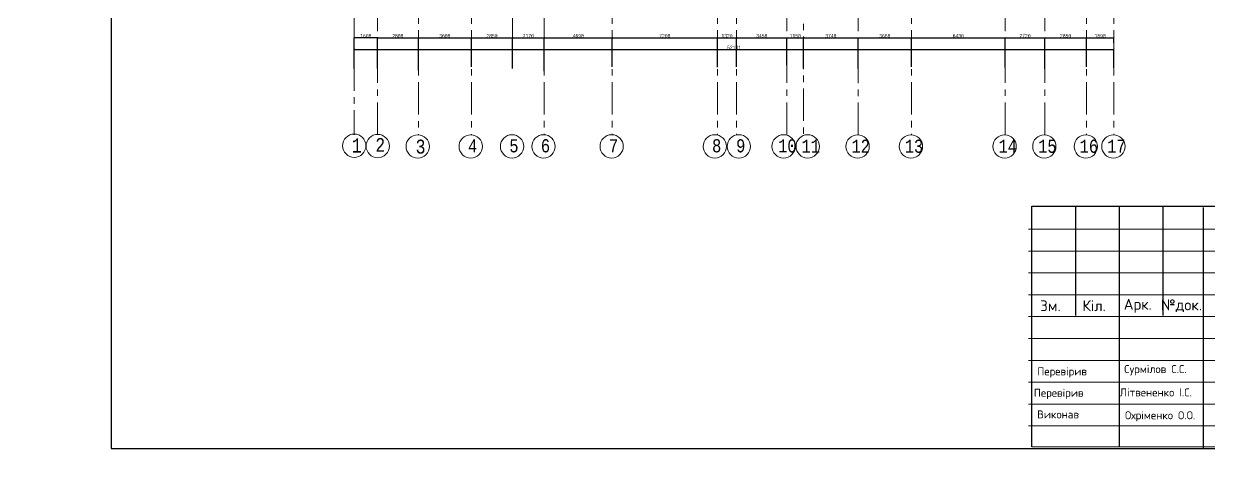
# Model space of a CAD drawing. Header units: millimetres. Extents: x -689206 to 4969298, y -1019800 to 703299.
# Drawn here: x 344949 to 426304, y -677850 to -647233 of the extents above; entities that cross this region are included whole.
import ezdxf

# ---------------------------------------------------------------- set-up
doc = ezdxf.new("R2010")
doc.units = ezdxf.units.MM
doc.linetypes.add('осеваяX2', pattern=[101.6, 63.5, -12.7, 12.7, -12.7])
doc.layers.add('внешняярамка', color=7, linetype='Continuous', lineweight=5, plot=False)
for name, color, linetype, lineweight in [('РАЗМЕРЫ', 7, 'Continuous', 9), ('стены', 7, 'Continuous', 20), ('Штамп', 7, 'Continuous', 5)]:
    doc.layers.add(name, color=color, linetype=linetype, lineweight=lineweight)
doc.styles.get("Standard").update_dxf_attribs({"font": 'arial.ttf'})
doc.styles.add('Аннотативный', font='isocteur.ttf', dxfattribs={"width": 0.7, "height": 250})
doc.dimstyles.new('Аннотативный', dxfattribs={"dimscale": 0, "dimtxt": 250, "dimasz": 100, "dimexe": 1.25, "dimexo": 0.625, "dimtad": 1, "dimdec": 0, "dimtxsty": 'Аннотативный', "dimblk": 'ARCHTICK', "dimcen": 2.5, "dimadec": 0, "dimazin": 0, "dimtfac": 1, "dimtdec": 0, "dimtmove": 0, "dimatfit": 3, "dimfxl": 1, "dimarcsym": 0})

# ---------------------------------------------------------------- blocks, each defined once
blk = doc.blocks.new('_ArchTick')
at = {"color": 0, "linetype": 'ByBlock', "const_width": 0.15}
blk.add_lwpolyline([(-0.5, -0.5), (0.5, 0.5)], dxfattribs=at)
blk = doc.blocks.new('*D3674')
at = {"layer": 'Defpoints', "color": 0, "lineweight": 20, "ltscale": 35, "transparency": 16777216}
for p in [(372029, -648190), (369218, -650312), (372029, -650439)]:
    blk.add_point(p, dxfattribs=at)
at = {"layer": 'РАЗМЕРЫ', "color": 0, "lineweight": -2, "ltscale": 35, "transparency": 16777216}
for p, q in [((369218, -650311), (369218, -648189)), ((369218, -648190), (372029, -648190)), ((372029, -650439), (372029, -648189))]:
    blk.add_line(p, q, dxfattribs=at)
at = {"layer": 'РАЗМЕРЫ', "color": 0, "lineweight": -2, "ltscale": 35, "transparency": 16777216, "xscale": 100, "yscale": 100, "zscale": 100, "rotation": 180}
blk.add_blockref('_ArchTick', (369218, -648190), dxfattribs=at)
at = {"layer": 'РАЗМЕРЫ', "color": 0, "lineweight": -2, "ltscale": 35, "transparency": 16777216, "xscale": 100, "yscale": 100, "zscale": 100}
blk.add_blockref('_ArchTick', (372029, -648190), dxfattribs=at)
at = {"layer": 'РАЗМЕРЫ', "color": 0, "lineweight": 5, "ltscale": 35, "transparency": 16777216, "insert": (370623, -648065), "char_height": 250, "attachment_point": 5, "style": 'Аннотативный'}
blk.add_mtext('2800', dxfattribs=at)
blk = doc.blocks.new('*D3675')
at = {"layer": 'Defpoints', "color": 0, "lineweight": 20, "ltscale": 35, "transparency": 16777216}
for p in [(375668, -648190), (372029, -650312), (375668, -650198)]:
    blk.add_point(p, dxfattribs=at)
at = {"layer": 'РАЗМЕРЫ', "color": 0, "lineweight": -2, "ltscale": 35, "transparency": 16777216}
for p, q in [((372029, -650311), (372029, -648189)), ((372029, -648190), (375668, -648190)), ((375668, -650197), (375668, -648189))]:
    blk.add_line(p, q, dxfattribs=at)
at = {"layer": 'РАЗМЕРЫ', "color": 0, "lineweight": -2, "ltscale": 35, "transparency": 16777216, "xscale": 100, "yscale": 100, "zscale": 100, "rotation": 180}
blk.add_blockref('_ArchTick', (372029, -648190), dxfattribs=at)
at = {"layer": 'РАЗМЕРЫ', "color": 0, "lineweight": -2, "ltscale": 35, "transparency": 16777216, "xscale": 100, "yscale": 100, "zscale": 100}
blk.add_blockref('_ArchTick', (375668, -648190), dxfattribs=at)
at = {"layer": 'РАЗМЕРЫ', "color": 0, "lineweight": 5, "ltscale": 35, "transparency": 16777216, "insert": (373848, -648065), "char_height": 250, "attachment_point": 5, "style": 'Аннотативный'}
blk.add_mtext('3600', dxfattribs=at)
blk = doc.blocks.new('*D3676')
at = {"layer": 'Defpoints', "color": 0, "lineweight": 20, "ltscale": 35, "transparency": 16777216}
for p in [(375668, -648190), (378493, -648190), (378493, -648190)]:
    blk.add_point(p, dxfattribs=at)
at = {"layer": 'РАЗМЕРЫ', "color": 0, "lineweight": -2, "ltscale": 35, "transparency": 16777216}
for p, q in [((375668, -648190), (375668, -648189)), ((375668, -648190), (378493, -648190)), ((378493, -648190), (378493, -648189))]:
    blk.add_line(p, q, dxfattribs=at)
at = {"layer": 'РАЗМЕРЫ', "color": 0, "lineweight": -2, "ltscale": 35, "transparency": 16777216, "xscale": 100, "yscale": 100, "zscale": 100, "rotation": 180}
blk.add_blockref('_ArchTick', (375668, -648190), dxfattribs=at)
at = {"layer": 'РАЗМЕРЫ', "color": 0, "lineweight": -2, "ltscale": 35, "transparency": 16777216, "xscale": 100, "yscale": 100, "zscale": 100}
blk.add_blockref('_ArchTick', (378493, -648190), dxfattribs=at)
at = {"layer": 'РАЗМЕРЫ', "color": 0, "lineweight": 5, "ltscale": 35, "transparency": 16777216, "insert": (377080, -648065), "char_height": 250, "attachment_point": 5, "style": 'Аннотативный'}
blk.add_mtext('2850', dxfattribs=at)
blk = doc.blocks.new('*D3677')
at = {"layer": 'Defpoints', "color": 0, "lineweight": 20, "ltscale": 35, "transparency": 16777216}
for p in [(380664, -648190), (378493, -650307), (380664, -650482)]:
    blk.add_point(p, dxfattribs=at)
at = {"layer": 'РАЗМЕРЫ', "color": 0, "lineweight": -2, "ltscale": 35, "transparency": 16777216}
for p, q in [((378493, -650306), (378493, -648189)), ((378493, -648190), (380664, -648190)), ((380664, -650481), (380664, -648189))]:
    blk.add_line(p, q, dxfattribs=at)
at = {"layer": 'РАЗМЕРЫ', "color": 0, "lineweight": -2, "ltscale": 35, "transparency": 16777216, "xscale": 100, "yscale": 100, "zscale": 100, "rotation": 180}
blk.add_blockref('_ArchTick', (378493, -648190), dxfattribs=at)
at = {"layer": 'РАЗМЕРЫ', "color": 0, "lineweight": -2, "ltscale": 35, "transparency": 16777216, "xscale": 100, "yscale": 100, "zscale": 100}
blk.add_blockref('_ArchTick', (380664, -648190), dxfattribs=at)
at = {"layer": 'РАЗМЕРЫ', "color": 0, "lineweight": 5, "ltscale": 35, "transparency": 16777216, "insert": (379578, -648065), "char_height": 250, "attachment_point": 5, "style": 'Аннотативный'}
blk.add_mtext('2170', dxfattribs=at)
blk = doc.blocks.new('*D3678')
at = {"layer": 'Defpoints', "color": 0, "lineweight": 20, "ltscale": 35, "transparency": 16777216}
for p in [(380664, -648190), (385338, -648190), (385338, -650198)]:
    blk.add_point(p, dxfattribs=at)
at = {"layer": 'РАЗМЕРЫ', "color": 0, "lineweight": -2, "ltscale": 35, "transparency": 16777216}
for p, q in [((380664, -648190), (380664, -648189)), ((380664, -648190), (385338, -648190)), ((385338, -650198), (385338, -648189))]:
    blk.add_line(p, q, dxfattribs=at)
at = {"layer": 'РАЗМЕРЫ', "color": 0, "lineweight": -2, "ltscale": 35, "transparency": 16777216, "xscale": 100, "yscale": 100, "zscale": 100, "rotation": 180}
blk.add_blockref('_ArchTick', (380664, -648190), dxfattribs=at)
at = {"layer": 'РАЗМЕРЫ', "color": 0, "lineweight": -2, "ltscale": 35, "transparency": 16777216, "xscale": 100, "yscale": 100, "zscale": 100}
blk.add_blockref('_ArchTick', (385338, -648190), dxfattribs=at)
at = {"layer": 'РАЗМЕРЫ', "color": 0, "lineweight": 5, "ltscale": 35, "transparency": 16777216, "insert": (383001, -648065), "char_height": 250, "attachment_point": 5, "style": 'Аннотативный'}
blk.add_mtext('4690', dxfattribs=at)
blk = doc.blocks.new('*D3679')
at = {"layer": 'Defpoints', "color": 0, "lineweight": 20, "ltscale": 35, "transparency": 16777216}
for p in [(385338, -648190), (392548, -648190), (392548, -650208)]:
    blk.add_point(p, dxfattribs=at)
at = {"layer": 'РАЗМЕРЫ', "color": 0, "lineweight": -2, "ltscale": 35, "transparency": 16777216}
for p, q in [((385338, -648190), (385338, -648189)), ((385338, -648190), (392548, -648190)), ((392548, -650207), (392548, -648189))]:
    blk.add_line(p, q, dxfattribs=at)
at = {"layer": 'РАЗМЕРЫ', "color": 0, "lineweight": -2, "ltscale": 35, "transparency": 16777216, "xscale": 100, "yscale": 100, "zscale": 100, "rotation": 180}
blk.add_blockref('_ArchTick', (385338, -648190), dxfattribs=at)
at = {"layer": 'РАЗМЕРЫ', "color": 0, "lineweight": -2, "ltscale": 35, "transparency": 16777216, "xscale": 100, "yscale": 100, "zscale": 100}
blk.add_blockref('_ArchTick', (392548, -648190), dxfattribs=at)
at = {"layer": 'РАЗМЕРЫ', "color": 0, "lineweight": 5, "ltscale": 35, "transparency": 16777216, "insert": (388943, -648065), "char_height": 250, "attachment_point": 5, "style": 'Аннотативный'}
blk.add_mtext('7200', dxfattribs=at)
blk = doc.blocks.new('*D3680')
at = {"layer": 'Defpoints', "color": 0, "lineweight": 20, "ltscale": 35, "transparency": 16777216}
for p in [(392548, -648190), (393868, -648190), (393868, -650193)]:
    blk.add_point(p, dxfattribs=at)
at = {"layer": 'РАЗМЕРЫ', "color": 0, "lineweight": -2, "ltscale": 35, "transparency": 16777216}
for p, q in [((392548, -648190), (392548, -648189)), ((392548, -648190), (393868, -648190)), ((393868, -650192), (393868, -648189))]:
    blk.add_line(p, q, dxfattribs=at)
at = {"layer": 'РАЗМЕРЫ', "color": 0, "lineweight": -2, "ltscale": 35, "transparency": 16777216, "xscale": 100, "yscale": 100, "zscale": 100, "rotation": 180}
blk.add_blockref('_ArchTick', (392548, -648190), dxfattribs=at)
at = {"layer": 'РАЗМЕРЫ', "color": 0, "lineweight": -2, "ltscale": 35, "transparency": 16777216, "xscale": 100, "yscale": 100, "zscale": 100}
blk.add_blockref('_ArchTick', (393868, -648190), dxfattribs=at)
at = {"layer": 'РАЗМЕРЫ', "color": 0, "lineweight": 5, "ltscale": 35, "transparency": 16777216, "insert": (393208, -648065), "char_height": 250, "attachment_point": 5, "style": 'Аннотативный'}
blk.add_mtext('1320', dxfattribs=at)
blk = doc.blocks.new('*D3681')
at = {"layer": 'Defpoints', "color": 0, "lineweight": 20, "ltscale": 35, "transparency": 16777216}
for p in [(393868, -648190), (397318, -648190), (397318, -650081)]:
    blk.add_point(p, dxfattribs=at)
at = {"layer": 'РАЗМЕРЫ', "color": 0, "lineweight": -2, "ltscale": 35, "transparency": 16777216}
for p, q in [((393868, -648190), (393868, -648189)), ((393868, -648190), (397318, -648190)), ((397318, -650080), (397318, -648189))]:
    blk.add_line(p, q, dxfattribs=at)
at = {"layer": 'РАЗМЕРЫ', "color": 0, "lineweight": -2, "ltscale": 35, "transparency": 16777216, "xscale": 100, "yscale": 100, "zscale": 100, "rotation": 180}
blk.add_blockref('_ArchTick', (393868, -648190), dxfattribs=at)
at = {"layer": 'РАЗМЕРЫ', "color": 0, "lineweight": -2, "ltscale": 35, "transparency": 16777216, "xscale": 100, "yscale": 100, "zscale": 100}
blk.add_blockref('_ArchTick', (397318, -648190), dxfattribs=at)
at = {"layer": 'РАЗМЕРЫ', "color": 0, "lineweight": 5, "ltscale": 35, "transparency": 16777216, "insert": (395593, -648065), "char_height": 250, "attachment_point": 5, "style": 'Аннотативный'}
blk.add_mtext('3450', dxfattribs=at)
blk = doc.blocks.new('*D3682')
at = {"layer": 'Defpoints', "color": 0, "lineweight": 20, "ltscale": 35, "transparency": 16777216}
for p in [(397318, -648190), (398468, -648190), (398468, -650306)]:
    blk.add_point(p, dxfattribs=at)
at = {"layer": 'РАЗМЕРЫ', "color": 0, "lineweight": -2, "ltscale": 35, "transparency": 16777216}
for p, q in [((397318, -648190), (397318, -648189)), ((397318, -648190), (398468, -648190)), ((398468, -650305), (398468, -648189))]:
    blk.add_line(p, q, dxfattribs=at)
at = {"layer": 'РАЗМЕРЫ', "color": 0, "lineweight": -2, "ltscale": 35, "transparency": 16777216, "xscale": 100, "yscale": 100, "zscale": 100, "rotation": 180}
blk.add_blockref('_ArchTick', (397318, -648190), dxfattribs=at)
at = {"layer": 'РАЗМЕРЫ', "color": 0, "lineweight": -2, "ltscale": 35, "transparency": 16777216, "xscale": 100, "yscale": 100, "zscale": 100}
blk.add_blockref('_ArchTick', (398468, -648190), dxfattribs=at)
at = {"layer": 'РАЗМЕРЫ', "color": 0, "lineweight": 5, "ltscale": 35, "transparency": 16777216, "insert": (397893, -648065), "char_height": 250, "attachment_point": 5, "style": 'Аннотативный'}
blk.add_mtext('1150', dxfattribs=at)
blk = doc.blocks.new('*D3683')
at = {"layer": 'Defpoints', "color": 0, "lineweight": 20, "ltscale": 35, "transparency": 16777216}
for p in [(398468, -648190), (402208, -648190), (402208, -650304)]:
    blk.add_point(p, dxfattribs=at)
at = {"layer": 'РАЗМЕРЫ', "color": 0, "lineweight": -2, "ltscale": 35, "transparency": 16777216}
for p, q in [((398468, -648190), (398468, -648189)), ((398468, -648190), (402208, -648190)), ((402208, -650304), (402208, -648189))]:
    blk.add_line(p, q, dxfattribs=at)
at = {"layer": 'РАЗМЕРЫ', "color": 0, "lineweight": -2, "ltscale": 35, "transparency": 16777216, "xscale": 100, "yscale": 100, "zscale": 100, "rotation": 180}
blk.add_blockref('_ArchTick', (398468, -648190), dxfattribs=at)
at = {"layer": 'РАЗМЕРЫ', "color": 0, "lineweight": -2, "ltscale": 35, "transparency": 16777216, "xscale": 100, "yscale": 100, "zscale": 100}
blk.add_blockref('_ArchTick', (402208, -648190), dxfattribs=at)
at = {"layer": 'РАЗМЕРЫ', "color": 0, "lineweight": 5, "ltscale": 35, "transparency": 16777216, "insert": (400338, -648065), "char_height": 250, "attachment_point": 5, "style": 'Аннотативный'}
blk.add_mtext('3740', dxfattribs=at)
blk = doc.blocks.new('*D3684')
at = {"layer": 'Defpoints', "color": 0, "lineweight": 20, "ltscale": 35, "transparency": 16777216}
for p in [(402208, -648190), (405868, -648190), (405868, -650189)]:
    blk.add_point(p, dxfattribs=at)
at = {"layer": 'РАЗМЕРЫ', "color": 0, "lineweight": -2, "ltscale": 35, "transparency": 16777216}
for p, q in [((402208, -648190), (402208, -648189)), ((402208, -648190), (405868, -648190)), ((405868, -650188), (405868, -648189))]:
    blk.add_line(p, q, dxfattribs=at)
at = {"layer": 'РАЗМЕРЫ', "color": 0, "lineweight": -2, "ltscale": 35, "transparency": 16777216, "xscale": 100, "yscale": 100, "zscale": 100, "rotation": 180}
blk.add_blockref('_ArchTick', (402208, -648190), dxfattribs=at)
at = {"layer": 'РАЗМЕРЫ', "color": 0, "lineweight": -2, "ltscale": 35, "transparency": 16777216, "xscale": 100, "yscale": 100, "zscale": 100}
blk.add_blockref('_ArchTick', (405868, -648190), dxfattribs=at)
at = {"layer": 'РАЗМЕРЫ', "color": 0, "lineweight": 5, "ltscale": 35, "transparency": 16777216, "insert": (404038, -648065), "char_height": 250, "attachment_point": 5, "style": 'Аннотативный'}
blk.add_mtext('3660', dxfattribs=at)
blk = doc.blocks.new('*D3685')
at = {"layer": 'Defpoints', "color": 0, "lineweight": 20, "ltscale": 35, "transparency": 16777216}
for p in [(405868, -648190), (412298, -648190), (412298, -650244)]:
    blk.add_point(p, dxfattribs=at)
at = {"layer": 'РАЗМЕРЫ', "color": 0, "lineweight": -2, "ltscale": 35, "transparency": 16777216}
for p, q in [((405868, -648190), (405868, -648189)), ((405868, -648190), (412298, -648190)), ((412298, -650243), (412298, -648189))]:
    blk.add_line(p, q, dxfattribs=at)
at = {"layer": 'РАЗМЕРЫ', "color": 0, "lineweight": -2, "ltscale": 35, "transparency": 16777216, "xscale": 100, "yscale": 100, "zscale": 100, "rotation": 180}
blk.add_blockref('_ArchTick', (405868, -648190), dxfattribs=at)
at = {"layer": 'РАЗМЕРЫ', "color": 0, "lineweight": -2, "ltscale": 35, "transparency": 16777216, "xscale": 100, "yscale": 100, "zscale": 100}
blk.add_blockref('_ArchTick', (412298, -648190), dxfattribs=at)
at = {"layer": 'РАЗМЕРЫ', "color": 0, "lineweight": 5, "ltscale": 35, "transparency": 16777216, "insert": (409083, -648065), "char_height": 250, "attachment_point": 5, "style": 'Аннотативный'}
blk.add_mtext('6430', dxfattribs=at)
blk = doc.blocks.new('*D3686')
at = {"layer": 'Defpoints', "color": 0, "lineweight": 20, "ltscale": 35, "transparency": 16777216}
for p in [(412298, -648190), (415020, -648190), (415020, -650335)]:
    blk.add_point(p, dxfattribs=at)
at = {"layer": 'РАЗМЕРЫ', "color": 0, "lineweight": -2, "ltscale": 35, "transparency": 16777216}
for p, q in [((412298, -648190), (412298, -648189)), ((412298, -648190), (415020, -648190)), ((415020, -650334), (415020, -648189))]:
    blk.add_line(p, q, dxfattribs=at)
at = {"layer": 'РАЗМЕРЫ', "color": 0, "lineweight": -2, "ltscale": 35, "transparency": 16777216, "xscale": 100, "yscale": 100, "zscale": 100, "rotation": 180}
blk.add_blockref('_ArchTick', (412298, -648190), dxfattribs=at)
at = {"layer": 'РАЗМЕРЫ', "color": 0, "lineweight": -2, "ltscale": 35, "transparency": 16777216, "xscale": 100, "yscale": 100, "zscale": 100}
blk.add_blockref('_ArchTick', (415020, -648190), dxfattribs=at)
at = {"layer": 'РАЗМЕРЫ', "color": 0, "lineweight": 5, "ltscale": 35, "transparency": 16777216, "insert": (413659, -648065), "char_height": 250, "attachment_point": 5, "style": 'Аннотативный'}
blk.add_mtext('2720', dxfattribs=at)
blk = doc.blocks.new('*D3687')
at = {"layer": 'Defpoints', "color": 0, "lineweight": 20, "ltscale": 35, "transparency": 16777216}
for p in [(415020, -648190), (417868, -648190), (417868, -650189)]:
    blk.add_point(p, dxfattribs=at)
at = {"layer": 'РАЗМЕРЫ', "color": 0, "lineweight": -2, "ltscale": 35, "transparency": 16777216}
for p, q in [((415020, -648190), (415020, -648189)), ((415020, -648190), (417868, -648190)), ((417868, -650188), (417868, -648189))]:
    blk.add_line(p, q, dxfattribs=at)
at = {"layer": 'РАЗМЕРЫ', "color": 0, "lineweight": -2, "ltscale": 35, "transparency": 16777216, "xscale": 100, "yscale": 100, "zscale": 100, "rotation": 180}
blk.add_blockref('_ArchTick', (415020, -648190), dxfattribs=at)
at = {"layer": 'РАЗМЕРЫ', "color": 0, "lineweight": -2, "ltscale": 35, "transparency": 16777216, "xscale": 100, "yscale": 100, "zscale": 100}
blk.add_blockref('_ArchTick', (417868, -648190), dxfattribs=at)
at = {"layer": 'РАЗМЕРЫ', "color": 0, "lineweight": 5, "ltscale": 35, "transparency": 16777216, "insert": (416444, -648065), "char_height": 250, "attachment_point": 5, "style": 'Аннотативный'}
blk.add_mtext('2850', dxfattribs=at)
blk = doc.blocks.new('*D3688')
at = {"layer": 'Defpoints', "color": 0, "lineweight": 20, "ltscale": 35, "transparency": 16777216}
for p in [(417868, -648190), (419759, -648190), (419759, -648551)]:
    blk.add_point(p, dxfattribs=at)
at = {"layer": 'РАЗМЕРЫ', "color": 0, "lineweight": -2, "ltscale": 35, "transparency": 16777216}
for p, q in [((417868, -648190), (417868, -648189)), ((417868, -648190), (419759, -648190)), ((419759, -648550), (419759, -648189))]:
    blk.add_line(p, q, dxfattribs=at)
at = {"layer": 'РАЗМЕРЫ', "color": 0, "lineweight": -2, "ltscale": 35, "transparency": 16777216, "xscale": 100, "yscale": 100, "zscale": 100, "rotation": 180}
blk.add_blockref('_ArchTick', (417868, -648190), dxfattribs=at)
at = {"layer": 'РАЗМЕРЫ', "color": 0, "lineweight": -2, "ltscale": 35, "transparency": 16777216, "xscale": 100, "yscale": 100, "zscale": 100}
blk.add_blockref('_ArchTick', (419759, -648190), dxfattribs=at)
at = {"layer": 'РАЗМЕРЫ', "color": 0, "lineweight": 5, "ltscale": 35, "transparency": 16777216, "insert": (418814, -648065), "char_height": 250, "attachment_point": 5, "style": 'Аннотативный'}
blk.add_mtext('1890', dxfattribs=at)
blk = doc.blocks.new('*D3689')
at = {"layer": 'Defpoints', "color": 0, "lineweight": 20, "ltscale": 35, "transparency": 16777216}
for p in [(419759, -648990), (367629, -650303), (419759, -650303)]:
    blk.add_point(p, dxfattribs=at)
at = {"layer": 'РАЗМЕРЫ', "color": 0, "lineweight": -2, "ltscale": 35, "transparency": 16777216}
for p, q in [((367629, -650303), (367629, -648989)), ((367629, -648990), (419759, -648990)), ((419759, -650303), (419759, -648989))]:
    blk.add_line(p, q, dxfattribs=at)
at = {"layer": 'РАЗМЕРЫ', "color": 0, "lineweight": -2, "ltscale": 35, "transparency": 16777216, "xscale": 100, "yscale": 100, "zscale": 100, "rotation": 180}
blk.add_blockref('_ArchTick', (367629, -648990), dxfattribs=at)
at = {"layer": 'РАЗМЕРЫ', "color": 0, "lineweight": -2, "ltscale": 35, "transparency": 16777216, "xscale": 100, "yscale": 100, "zscale": 100}
blk.add_blockref('_ArchTick', (419759, -648990), dxfattribs=at)
at = {"layer": 'РАЗМЕРЫ', "color": 0, "lineweight": 5, "ltscale": 35, "transparency": 16777216, "insert": (393694, -648865), "char_height": 250, "attachment_point": 5, "style": 'Аннотативный'}
blk.add_mtext('52131', dxfattribs=at)
blk = doc.blocks.new('*D3759')
at = {"layer": 'Defpoints', "color": 0, "lineweight": 20, "ltscale": 35, "transparency": 16777216}
for p in [(367629, -648190), (369218, -648190), (367629, -650310)]:
    blk.add_point(p, dxfattribs=at)
at = {"layer": 'РАЗМЕРЫ', "color": 0, "lineweight": -2, "ltscale": 35, "transparency": 16777216}
for p, q in [((367629, -650310), (367629, -648189)), ((369218, -648190), (367629, -648190)), ((369218, -648190), (369218, -648189))]:
    blk.add_line(p, q, dxfattribs=at)
at = {"layer": 'РАЗМЕРЫ', "color": 0, "lineweight": -2, "ltscale": 35, "transparency": 16777216, "xscale": 100, "yscale": 100, "zscale": 100, "rotation": 180}
blk.add_blockref('_ArchTick', (367629, -648190), dxfattribs=at)
at = {"layer": 'РАЗМЕРЫ', "color": 0, "lineweight": -2, "ltscale": 35, "transparency": 16777216, "xscale": 100, "yscale": 100, "zscale": 100}
blk.add_blockref('_ArchTick', (369218, -648190), dxfattribs=at)
at = {"layer": 'РАЗМЕРЫ', "color": 0, "lineweight": 5, "ltscale": 35, "transparency": 16777216, "insert": (368423, -648065), "char_height": 250, "attachment_point": 5, "style": 'Аннотативный'}
blk.add_mtext('1600', dxfattribs=at)

msp = doc.modelspace()

# ---------------------------------------------------------------- linework, layer by layer
at = {"layer": 'внешняярамка', "lineweight": 5, "ltscale": 50, "const_width": 3}
msp.add_lwpolyline([(344950.9, -677848.6), (470849.6, -677848.6), (470849.6, -588820.3), (344950.9, -588820.3), (344950.9, -677848.6)], dxfattribs=at)
at = {"layer": 'РАЗМЕРЫ', "linetype": 'осеваяX2', "lineweight": 5, "ltscale": 35}
for p, q in [((369217.9, -654848), (369217.9, -605010.3)), ((372028.5, -605010.3), (372028.5, -654848)), ((380664, -605006.7), (380664, -654848)), ((385337.9, -605006.7), (385337.9, -654848)), ((392547.9, -605006.7), (392547.9, -654848)), ((397317.9, -654848), (397317.9, -605006.7)), ((412297.8, -654848), (412297.8, -605006.7)), ((415020.2, -654848), (415020.2, -605006.7)), ((419759.4, -605006.7), (419759.4, -654848)), ((367628.5, -617605.6), (367628.5, -654848)), ((398467.6, -619670.6), (398467.6, -654848))]:
    msp.add_line(p, q, dxfattribs=at)
at = {"layer": 'РАЗМЕРЫ', "lineweight": 5, "ltscale": 35}
msp.add_line((378492.6, -648990.4), (378492.6, -639579.9), dxfattribs=at)
at = {"layer": 'РАЗМЕРЫ', "lineweight": 20, "ltscale": 35}
for p, q in [((380664, -646190.4), (380664, -648190.4)), ((367628.5, -648190.4), (367628.5, -648990.4)), ((380664, -648190.4), (377508.9, -648190.4)), ((367628.5, -648990.4), (368876.3, -648990.4))]:
    msp.add_line(p, q, dxfattribs=at)
for centre in [(367631.2, -655598.1), (369243.2, -655620.9), (371984.9, -655646.8), (375624.2, -655646.8), (378456.4, -655642.3), (380620.3, -655642.3), (385294.3, -655642.3), (392369.2, -655642.3), (394021.1, -655642.3), (397093.3, -655642.3), (398745.2, -655642.3), (402171.8, -655647.2), (405831.7, -655647.2), (412261.6, -655647.2), (414984, -655647.2), (417831.7, -655647.2), (419723.2, -655647.2)]:
    msp.add_circle(centre, 800, dxfattribs=at)
at = {"layer": 'стены', "linetype": 'осеваяX2', "lineweight": 5, "ltscale": 35}
for p, q in [((375667.9, -605010.3), (375667.9, -654848)), ((393867.9, -605006.7), (393867.9, -654848)), ((405867.9, -605006.7), (405867.9, -654848)), ((417867.9, -605006.7), (417867.9, -654848)), ((402208, -606408.2), (402208, -654848))]:
    msp.add_line(p, q, dxfattribs=at)
at = {"layer": 'Штамп'}
for p, q in [((433386.1, -662822.5), (413905.3, -662822.5)), ((433386.1, -665819.6), (413905.3, -665819.6))]:
    msp.add_line(p, q, dxfattribs=at)
at = {"layer": 'Штамп', "lineweight": 30}
for points in [[(350946.1, -676349.8), (469350.8, -676349.8), (469350.8, -590319.1), (350946.1, -590319.1)], [(469578.1, -676274.1), (414132.6, -676233.5), (414132.6, -659749.7), (469578.2, -659749.7)]]:
    msp.add_lwpolyline(points, close=True, dxfattribs=at)
for points in [[(417129.7, -659749.7), (417129.7, -667242.4)], [(420126.7, -659749.7), (420126.7, -676237.9)], [(423123.8, -659749.7), (423123.8, -667242.4)], [(425893.5, -659825.5), (425893.5, -668816.6)], [(425893.5, -668816.6), (425888, -676318.1)]]:
    msp.add_lwpolyline(points, dxfattribs=at)
at = {"layer": 'Штамп'}
for points in [[(413905.3, -661324), (433386.1, -661324)], [(413905.3, -664321.1), (433386.1, -664321.1)], [(413905.3, -667318.1), (433386.1, -667318.1)], [(413905.3, -668816.6), (433386.1, -668816.6)], [(413905.3, -670315.2), (433386.1, -670315.2)], [(413905.3, -671813.7), (433386.1, -671813.7)], [(413905.3, -673312.2), (433386.1, -673312.2)], [(433386.1, -674810.8), (413905.3, -674810.8)]]:
    msp.add_lwpolyline(points, dxfattribs=at)

# ---------------------------------------------------------------- texts
at = {"layer": 'РАЗМЕРЫ', "lineweight": 5, "ltscale": 35, "attachment_point": 1, "style": 'Аннотативный'}
for s, insert, char_height, width in [('1', (367457.7, -655099.6), 973.6, 8111.813), ('2', (369083.3, -655073.9), 941.6, 7845.554), ('3', (371844.4, -655177.3), 961.2, 8008.877), ('4', (375439.6, -655155.1), 902.4, 7518.748), ('5', (378271.8, -655150.5), 902.4, 7518.748), ('6', (380435.7, -655150.5), 902.4, 7518.748), ('7', (385109.7, -655150.5), 902.4, 7518.748), ('8', (392184.6, -655150.5), 902.4, 7518.748), ('9', (393836.5, -655150.5), 902.4, 7518.748), ('10', (396719.9, -655159.1), 902.42, 7518.748), ('11', (398320.3, -655176.2), 902.42, 7518.748), ('12', (401746.9, -655181.1), 902.42, 7518.748), ('13', (405406.8, -655181.1), 902.42, 7518.748), ('14', (411836.7, -655181.1), 902.42, 7518.748), ('15', (414559.1, -655181.1), 902.42, 7518.748), ('16', (417406.8, -655181.1), 902.42, 7518.748), ('17', (419298.3, -655181.1), 902.42, 7518.748)]:
    msp.add_mtext(s, dxfattribs=dict(at, insert=insert, char_height=char_height, width=width))
at = {"layer": 'Штамп', "attachment_point": 5}
for s, width, insert, char_height in [('\\pxqc;{\\fISOCPEUR|b0|i0|c204|p34;Зм.}', 2997.055, (415403.8, -666568.9), 749.264), ('\\pxqc;{\\fISOCPEUR|b0|i0|c204|p34;Кіл.}', 2997.055, (418400.9, -666568.9), 749.264), ('\\pxqc;{\\fISOCPEUR|b0|i0|c204|p34;Арк.}', 2997.055, (421397.9, -666568.9), 749.264), ('\\pxqc;{\\fISOCPEUR|b0|i0|c204|p34;№док.}', 2997.055, (424395, -666568.9), 749.264), ('\\pxql;{\\fISOCPEUR|b0|i0|c204|p34;Перевірив}', 5994.11, (417495.6, -671141.8), 549.404), ('\\pxql;{\\fISOCPEUR|b0|i0|c204|p34;Сурмілов С.С.}', 5994.11, (423464, -670987.1), 549.404), ('\\pxql;{\\fISOCPEUR|b0|i0|c204|p34;Перевірив}', 5994.11, (417263.5, -672614.5), 549.404), ('\\pxql;{\\fISOCPEUR|b0|i0|c204|p34;Літвененко І.С.}', 5994.11, (423154.4, -672511.4), 549.404), ('\\pxql;{\\fISOCPEUR|b0|i0|c204|p34;Виконав}', 5994.11, (417483.9, -674019.5), 549.404), ('\\pxql;{\\fISOCPEUR|b0|i0|c204|p34;Охріменко О.О.}', 5994.11, (423515.6, -674154.5), 549.404)]:
    msp.add_mtext_dynamic_manual_height_columns(s, width=width, gutter_width=3746.3, heights=[0], dxfattribs=dict(at, insert=insert, char_height=char_height))

# ---------------------------------------------------------------- dimensions: what is measured, and where the dimension line sits
at = {"layer": 'РАЗМЕРЫ', "lineweight": 5, "ltscale": 35}
for base, p1, p2, text, picture, middle in [((367628.5, -648190.4), (369217.9, -648190.4), (367628.5, -650310.3), '1600', '*D3759', (368423.2, -648064.8)), ((372028.5, -648190.4), (369217.9, -650311.5), (372028.5, -650439.1), '2800', '*D3674', (370623.2, -648064.8)), ((375667.9, -648190.4), (372028.5, -650311.5), (375667.9, -650197.7), '3600', '*D3675', (373848.2, -648064.8)), ((378492.6, -648190.4), (375667.9, -648190.4), (378492.6, -648190.4), '2850', '*D3676', (377080.2, -648064.8)), ((380664, -648190.4), (378492.6, -650306.9), (380664, -650481.8), '2170', '*D3677', (379578.3, -648064.8)), ((385337.9, -648190.4), (380664, -648190.4), (385337.9, -650198.4), '4690', '*D3678', (383001, -648064.8)), ((392547.9, -648190.4), (385337.9, -648190.4), (392547.9, -650207.9), '7200', '*D3679', (388942.9, -648064.8)), ((415020.2, -648190.4), (412297.8, -648190.4), (415020.2, -650334.5), '2720', '*D3686', (413659, -648064.8)), ((417867.9, -648190.4), (415020.2, -648190.4), (417867.9, -650188.8), '2850', '*D3687', (416444, -648064.8)), ((419759.4, -648190.4), (417867.9, -648190.4), (419759.4, -648550.9), '1890', '*D3688', (418813.6, -648064.8))]:
    dim = msp.add_linear_dim(base=base, p1=p1, p2=p2, text=text, dimstyle='Аннотативный', dxfattribs=at)
    dim.commit()
    dim.dimension.update_dxf_attribs({"geometry": picture, "text_midpoint": middle})
for base, p1, p2, picture, middle in [((393867.9, -648190.4), (392547.9, -648190.4), (393867.9, -650192.6), '*D3680', (393207.9, -648064.8)), ((397317.9, -648190.4), (393867.9, -648190.4), (397317.9, -650081.1), '*D3681', (395592.9, -648064.8)), ((398467.6, -648190.4), (397317.9, -648190.4), (398467.6, -650305.7), '*D3682', (397892.8, -648064.8)), ((402208, -648190.4), (398467.6, -648190.4), (402208, -650304.4), '*D3683', (400337.8, -648064.8)), ((405867.9, -648190.4), (402208, -648190.4), (405867.9, -650188.8), '*D3684', (404037.9, -648064.8)), ((412297.8, -648190.4), (405867.9, -648190.4), (412297.8, -650243.9), '*D3685', (409082.8, -648064.8)), ((419759.4, -648990.4), (367628.5, -650303.2), (419759.4, -650303.2), '*D3689', (393694, -648864.8))]:
    dim = msp.add_linear_dim(base=base, p1=p1, p2=p2, dimstyle='Аннотативный', dxfattribs=at)
    dim.commit()
    dim.dimension.update_dxf_attribs({"geometry": picture, "text_midpoint": middle})

doc.saveas('drawing.dxf')
